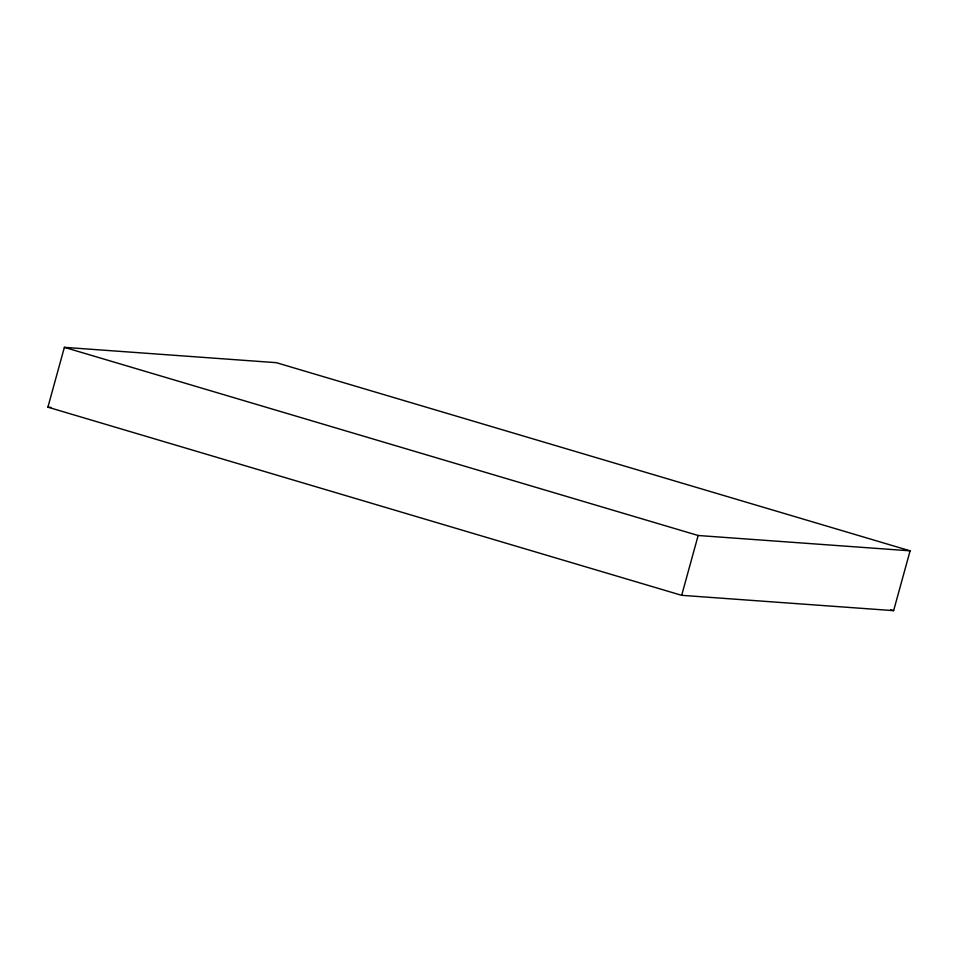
<?xml version="1.0" encoding="UTF-8"?>
<svg xmlns="http://www.w3.org/2000/svg" width="958" height="958" viewBox="0 0 958 958"><rect width="100%" height="100%" fill="white"/><g stroke="black" fill="none" stroke-linecap="round" stroke-linejoin="round"><path stroke-width="1.44" d="M47.9 407.174L64.378 347.347L276.323 362.675L910.1 550.826L893.622 610.653L681.677 595.325L47.9 407.174L50.882 407.389M681.677 595.325L698.154 535.498L910.1 550.826M64.378 347.347L698.154 535.498M890.748 609.803L893.622 610.653"/></g></svg>
